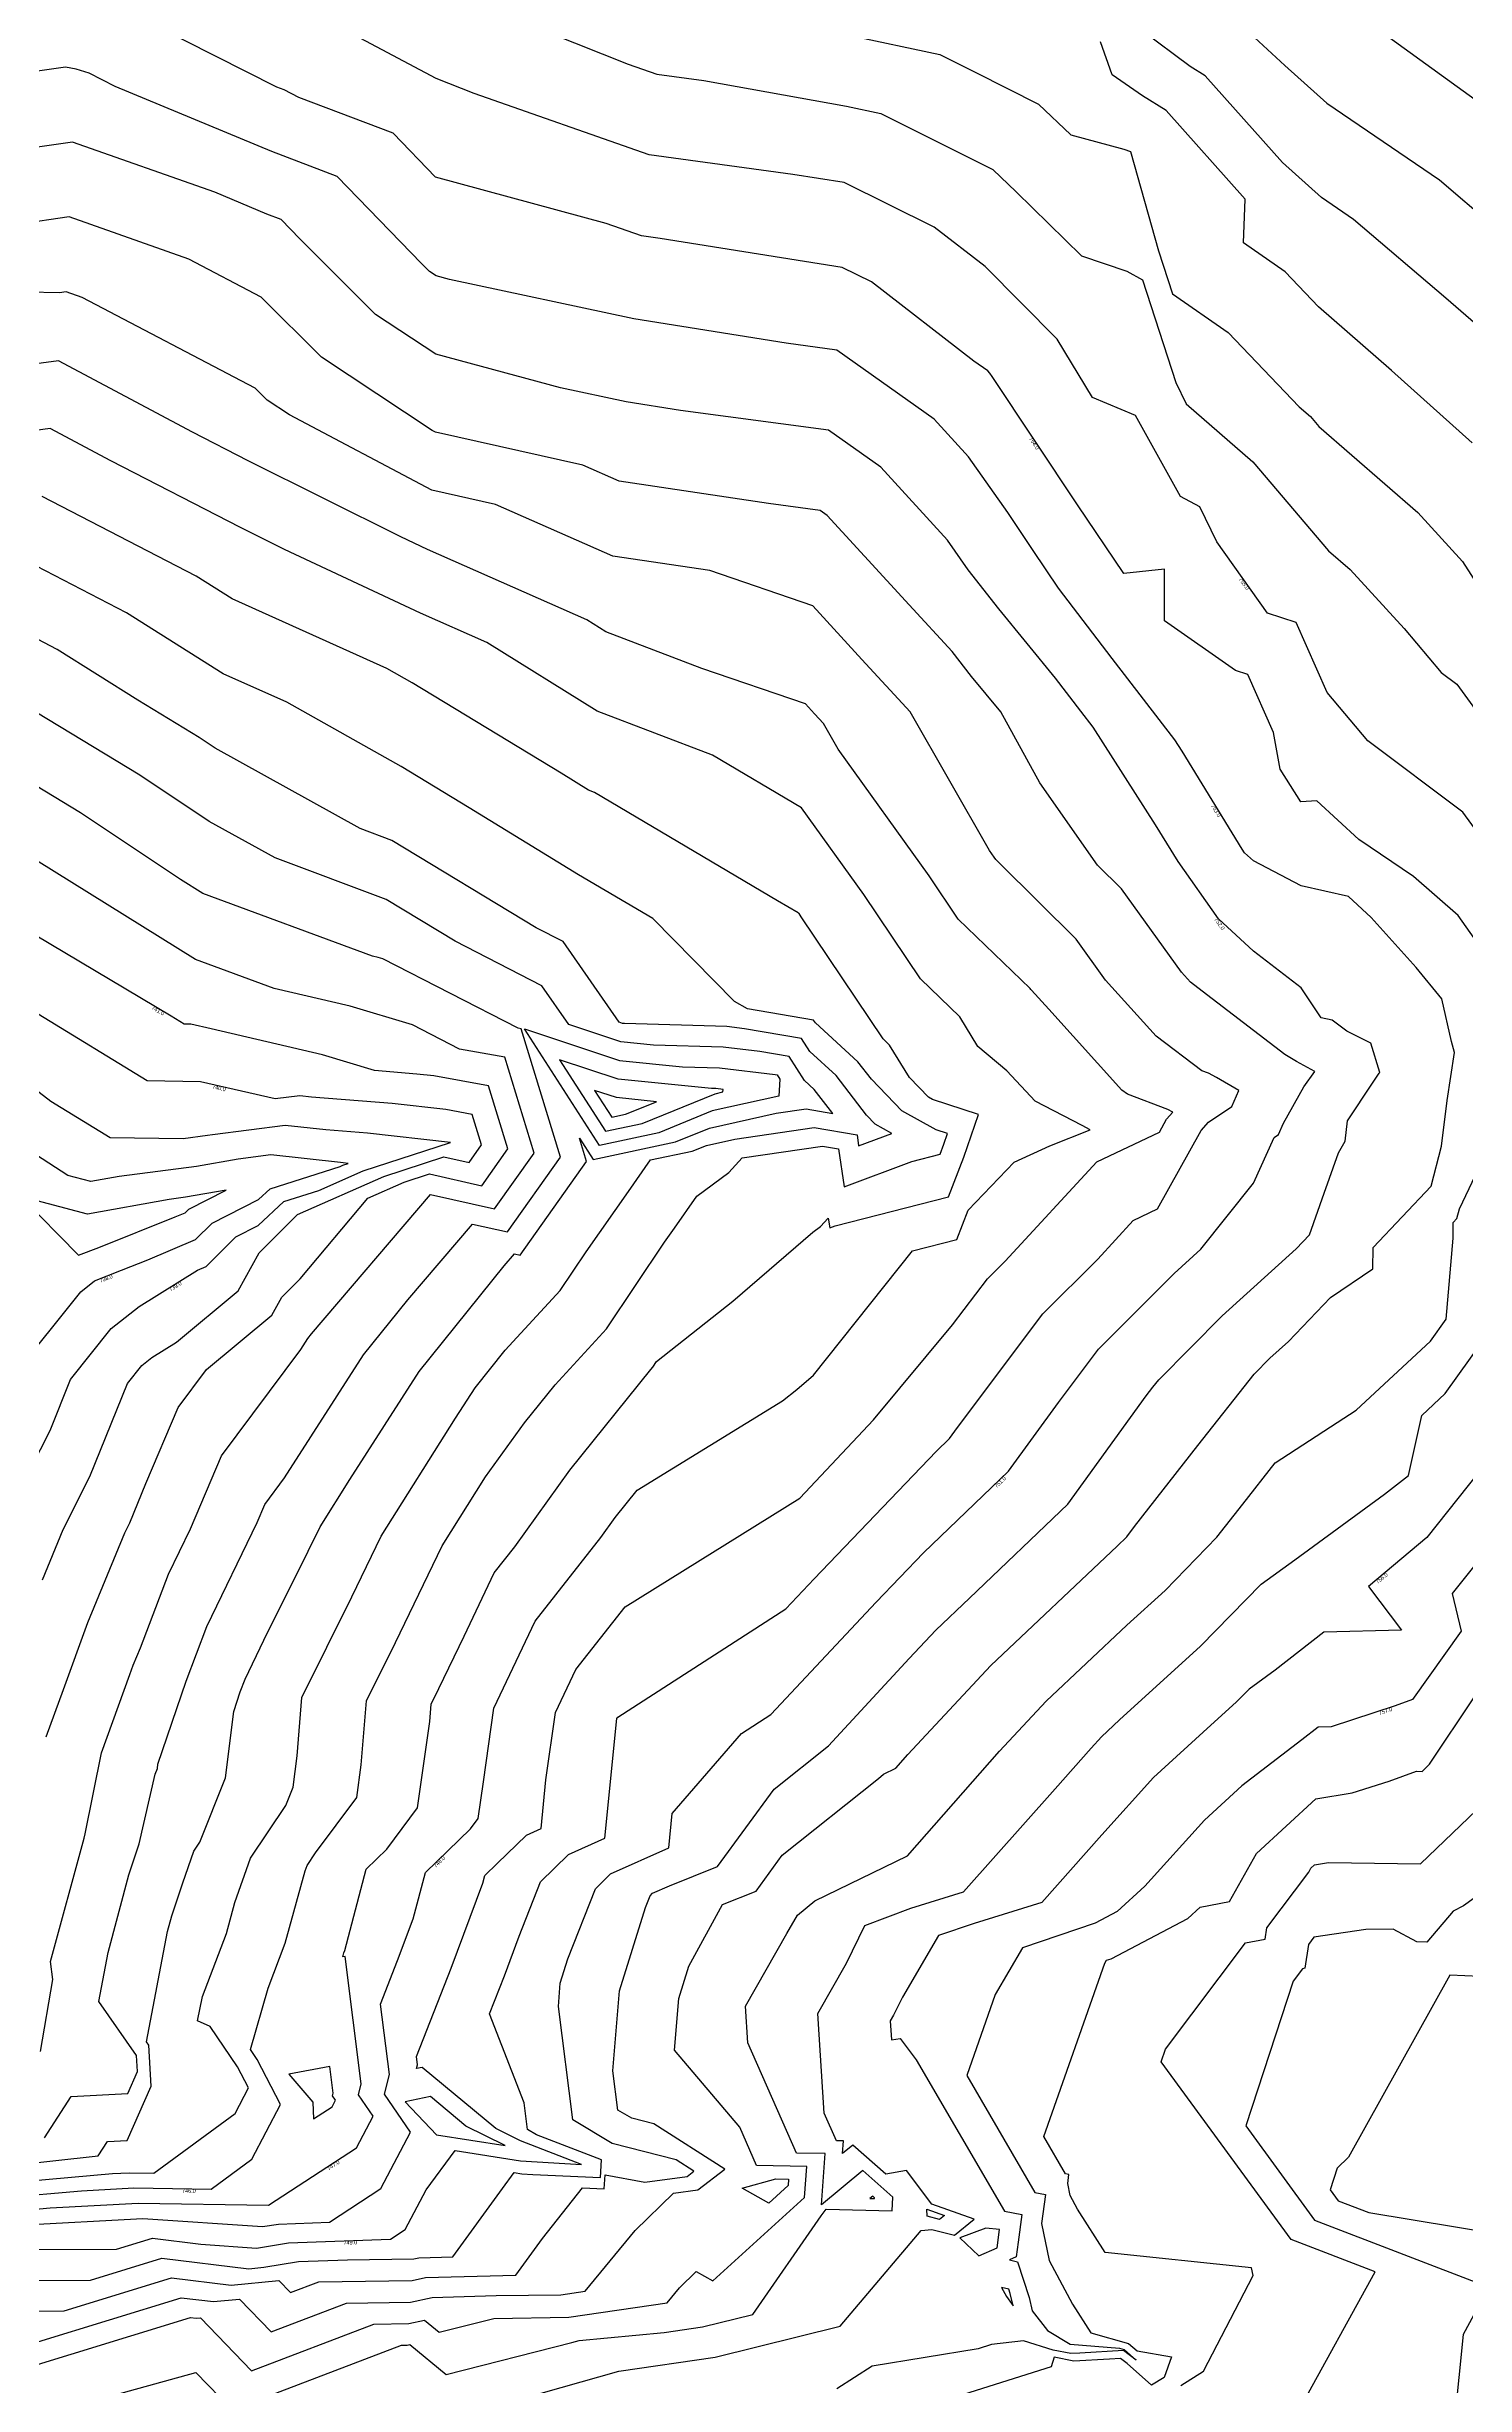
# Model space of a CAD drawing. Extents: x 1684434 to 1702565, y 997334 to 1000228.
# Drawn here: x 1699368.9 to 1699548, y 999462.5 to 999757.5 of the extents above; entities that cross this region are included whole.
import ezdxf

# ---------------------------------------------------------------- set-up
doc = ezdxf.new("R2010")
doc.units = 0
doc.layers.add('Default', color=7, linetype='Continuous')

msp = doc.modelspace()

# ---------------------------------------------------------------- linework, layer by layer
at = {"layer": 'Default'}
for points in [[(1699418.74, 999764.76), (1699442.35, 999755.34), (1699445.96, 999754.08), (1699451.88, 999753.28), (1699469.88, 999750.03), (1699474.21, 999749.1), (1699486.7, 999742.87), (1699488.35, 999742.04), (1699491.3, 999739.24), (1699499.57, 999731.16), (1699505.27, 999729.2), (1699507.26, 999728.13), (1699511.48, 999715.17), (1699512.78, 999712.49), (1699521.18, 999705.16), (1699530.75, 999693.93), (1699533.45, 999691.58), (1699540.27, 999684.13), (1699544.96, 999678.58), (1699546.91, 999677.11), (1699557.3, 999662.89)], [(1699553.94, 999638.19), (1699547.09, 999647.89), (1699541.48, 999652.82), (1699534.56, 999657.52), (1699529.24, 999662.36), (1699527.22, 999662.27), (1699524.64, 999666.39), (1699523.79, 999670.98), (1699520.53, 999678.31), (1699518.99, 999678.81), (1699510.02, 999685.07), (1699510.05, 999691.6), (1699504.91, 999691.07), (1699499.04, 999699.72), (1699488.28, 999715.92), (1699487.99, 999716.33), (1699487.73, 999716.62), (1699485.95, 999717.87), (1699473.03, 999727.85), (1699469.34, 999729.66), (1699446.37, 999733.34), (1699444.03, 999733.65), (1699439.57, 999735.22), (1699418.01, 999741.09), (1699412.68, 999746.61), (1699400.78, 999751.12), (1699398.92, 999752.11), (1699397.99, 999752.43), (1699382.5, 999760.24)], [(1699550.31, 999657.38), (1699547.7, 999660.95), (1699535.71, 999669.96), (1699530.58, 999676.03), (1699526.66, 999684.86), (1699523.05, 999686.04), (1699516.62, 999695.05), (1699514.49, 999699.48), (1699512.04, 999700.77), (1699506.36, 999711.01), (1699500.94, 999713.25), (1699496.47, 999720.64), (1699487.41, 999729.81), (1699480.97, 999734.77), (1699469.59, 999740.38), (1699463.1, 999741.42), (1699444.99, 999743.87), (1699422.89, 999751.61), (1699418.11, 999753.52), (1699407.14, 999759.33)], [(1699470.2, 999758.98), (1699481.67, 999756.54), (1699486.22, 999754.26), (1699494.14, 999750.28), (1699498.22, 999746.4), (1699504.91, 999744.59), (1699505.73, 999744.33), (1699509.29, 999731.76), (1699511.04, 999726.35), (1699518.05, 999721.47), (1699527.04, 999712.11), (1699528.44, 999710.88), (1699529.51, 999709.62), (1699541.99, 999698.78), (1699547.65, 999692.59), (1699553.29, 999683.77)], [(1699549.32, 999722.51), (1699545.55, 999725.81), (1699533.9, 999735.73), (1699529.84, 999738.5), (1699524.91, 999742.92), (1699515.18, 999753.84), (1699513.28, 999755.03), (1699507.19, 999759.57)], [(1699520.86, 999759.18), (1699525.23, 999755.16), (1699530.54, 999750.4), (1699544.74, 999740.72), (1699551.45, 999735.01)], [(1699538.3, 999758.76), (1699552.46, 999748.57)], [(1699548.88, 999707.57), (1699538.67, 999716.69), (1699529.48, 999724.73), (1699525.25, 999729.14), (1699520, 999732.8), (1699520.2, 999738.29), (1699510.24, 999749.47), (1699507.24, 999751.35), (1699503.41, 999753.97), (1699501.94, 999758.15)], [(1699364.51, 999464.07), (1699387.1, 999471.01), (1699387.79, 999470.93), (1699388.34, 999470.98), (1699394.8, 999464.28), (1699410.24, 999470.17), (1699414.66, 999470.24), (1699416.64, 999470.66), (1699418.47, 999469.16), (1699425.36, 999470.9), (1699434.85, 999471.04), (1699447.25, 999472.87), (1699448.82, 999474.77), (1699450.93, 999476.83), (1699453.03, 999475.64), (1699464.6, 999486.16), (1699464.89, 999490.08), (1699458.55, 999490.19), (1699456.41, 999495.04), (1699448.18, 999504.73), (1699448.72, 999511.25), (1699450, 999515.35), (1699454.26, 999523.12), (1699458.47, 999524.81), (1699461.79, 999529.34), (1699473.93, 999539.03), (1699474.58, 999539.57), (1699476.11, 999540.31), (1699477.63, 999542.04), (1699488.13, 999553.26), (1699504.07, 999568.34), (1699505.28, 999569.5), (1699506.25, 999570.83), (1699514.24, 999581.02), (1699521.35, 999590.02), (1699523.34, 999592.04), (1699525.68, 999594.15), (1699530.98, 999599.71), (1699536.34, 999603.31), (1699536.38, 999606.02), (1699543.67, 999613.75), (1699545, 999618.8), (1699545.7, 999624.57), (1699546.63, 999630.63), (1699546.27, 999632), (1699545.02, 999637.4), (1699541.78, 999641.36), (1699536.12, 999647.66), (1699533.25, 999650.3), (1699527.27, 999651.66), (1699521.26, 999654.79), (1699520.14, 999655.83), (1699519.82, 999656.29), (1699512.24, 999668.63), (1699511.32, 999670.07), (1699503.44, 999680.33), (1699496.67, 999689.21), (1699493.45, 999693.96), (1699490.25, 999698.77), (1699485.31, 999705.79), (1699480.97, 999710.54), (1699468.67, 999719.26), (1699462.27, 999720.11), (1699443.06, 999723.21), (1699419.76, 999728.16), (1699418.08, 999728.61), (1699417.26, 999729.15), (1699416.24, 999730.18), (1699405.61, 999741.17), (1699397.34, 999744.31), (1699377.6, 999752.53), (1699374.29, 999754.2), (1699372.66, 999754.69), (1699371.33, 999754.97), (1699356.82, 999752.87)], [(1699367.83, 999467.96), (1699385.9, 999473.51), (1699390.01, 999473.01), (1699393.29, 999473.34), (1699397.26, 999469.21), (1699406.77, 999472.84), (1699414.87, 999472.96), (1699417.6, 999473.54), (1699425.68, 999473.78), (1699433.82, 999473.89), (1699436.92, 999474.35), (1699443.22, 999481.97), (1699448.05, 999486.68), (1699451.13, 999487.1), (1699454.52, 999489.74), (1699445.59, 999495.43), (1699442.78, 999496.15), (1699441.04, 999497.19), (1699440.41, 999502.15), (1699441.24, 999512.21), (1699444.52, 999522.75), (1699445.1, 999524.22), (1699445.42, 999524.54), (1699447.53, 999525.48), (1699453.6, 999527.92), (1699460.76, 999537.68), (1699467.62, 999543.16), (1699477.8, 999554.16), (1699481.16, 999557.75), (1699485.41, 999561.77), (1699497.82, 999573.64), (1699507.72, 999587.32), (1699508.55, 999588.39), (1699509.3, 999589.33), (1699517.29, 999597.4), (1699526.63, 999605.85), (1699528.33, 999607.63), (1699530.19, 999612.86), (1699532, 999617.95), (1699532.84, 999619.44), (1699533.12, 999622.02), (1699536.29, 999626.75), (1699537.14, 999628.01), (1699537.23, 999628.12), (1699536.07, 999631.82), (1699533.05, 999633.31), (1699531.2, 999634.69), (1699529.79, 999635), (1699527.28, 999638.78), (1699521.25, 999643.4), (1699516.85, 999647.48), (1699511.74, 999654.73), (1699508.9, 999659.36), (1699501.02, 999671.67), (1699499.47, 999673.69), (1699496.28, 999677.87), (1699489.11, 999686.6), (1699485.25, 999691.53), (1699482.63, 999695.25), (1699474.22, 999704.47), (1699467.63, 999709.14), (1699448.93, 999711.62), (1699442.09, 999712.73), (1699433.79, 999714.49), (1699418.05, 999718.72), (1699410.43, 999723.75), (1699400.88, 999733.31), (1699398.54, 999735.73), (1699396.72, 999736.42), (1699390.15, 999739.16), (1699372.18, 999745.5), (1699360.43, 999743.8)], [(1699363.5, 999471.82), (1699371.14, 999471.85), (1699384.69, 999476.01), (1699392.23, 999475.09), (1699398.24, 999475.69), (1699399.73, 999474.15), (1699403.3, 999475.51), (1699415.08, 999475.69), (1699416.76, 999476.04), (1699428.17, 999476.37), (1699431.51, 999480.96), (1699436.56, 999487.37), (1699439.32, 999487.25), (1699439.42, 999489.02), (1699444.42, 999488.08), (1699449.79, 999488.81), (1699450.64, 999489.47), (1699448.41, 999490.89), (1699440.33, 999492.98), (1699435.34, 999495.97), (1699433.53, 999510.24), (1699433.77, 999513.18), (1699434.73, 999516.26), (1699438.19, 999525.11), (1699440.11, 999526.99), (1699447.46, 999530.27), (1699447.89, 999534.59), (1699456.64, 999544.69), (1699460.35, 999547.08), (1699473.64, 999561.27), (1699479.62, 999567.51), (1699490.36, 999577.79), (1699496.64, 999586.47), (1699501.7, 999593.18), (1699508.69, 999600.19), (1699511.24, 999602.76), (1699514.61, 999605.81), (1699521.26, 999614.14), (1699523.89, 999619.9), (1699524.44, 999620.26), (1699525.06, 999621.69), (1699527.62, 999626.29), (1699529.01, 999628.24), (1699526.68, 999629.47), (1699525.22, 999630.37), (1699514.8, 999638.36), (1699513.32, 999639.48), (1699512.16, 999640.77), (1699504.6, 999651.26), (1699501.57, 999654.27), (1699494.28, 999664.65), (1699489.36, 999673.6), (1699485.68, 999678.08), (1699483.22, 999681.23), (1699477.81, 999687.09), (1699469.35, 999696.32), (1699467.46, 999698.4), (1699466.58, 999699.02), (1699460.05, 999699.89), (1699441.19, 999702.71), (1699436.61, 999704.73), (1699418, 999708.9), (1699417.6, 999709.11), (1699403.61, 999718.35), (1699396.01, 999725.95), (1699386.88, 999730.72), (1699371.79, 999736.05), (1699365.49, 999735.14)], [(1699363.55, 999475.7), (1699374.45, 999475.73), (1699383.49, 999478.51), (1699394.45, 999477.17), (1699396.36, 999477.36), (1699400.71, 999478.06), (1699406.89, 999478.28), (1699415.29, 999478.41), (1699415.92, 999478.54), (1699420.2, 999478.67), (1699426.49, 999487.3), (1699427.96, 999489.29), (1699428.93, 999489.13), (1699430.3, 999489.04), (1699438.82, 999488.69), (1699438.95, 999490.91), (1699430.78, 999494.06), (1699429.64, 999494.74), (1699429.21, 999498.09), (1699424.84, 999509.33), (1699426.72, 999514.14), (1699428.59, 999519.14), (1699431.28, 999526), (1699434.8, 999529.43), (1699439.39, 999531.48), (1699440.91, 999546.61), (1699441.03, 999546.75), (1699462.25, 999560.42), (1699465.82, 999564.23), (1699481.19, 999580.29), (1699482.9, 999581.93), (1699483.91, 999583.32), (1699494.69, 999597.63), (1699501.61, 999604.56), (1699506.09, 999609.42), (1699509.16, 999610.88), (1699514.64, 999620.78), (1699515.6, 999621.84), (1699518.53, 999623.81), (1699519.41, 999625.85), (1699516.6, 999627.45), (1699515.59, 999628.01), (1699514.74, 999628.33), (1699508.99, 999632.68), (1699502.6, 999639.76), (1699498.89, 999644.92), (1699489.26, 999654.47), (1699488.75, 999654.96), (1699488.55, 999655.26), (1699487.93, 999656.12), (1699477.92, 999673.61), (1699471.83, 999680.22), (1699465.63, 999686.99), (1699452.64, 999691.43), (1699440.39, 999693.27), (1699425.57, 999699.79), (1699417.55, 999701.59), (1699399.57, 999711.1), (1699396.78, 999712.94), (1699395.26, 999714.46), (1699373.43, 999725.88), (1699371.4, 999726.6), (1699370.56, 999726.48), (1699362.53, 999726.65)], [(1699363.59, 999479.58), (1699377.76, 999479.62), (1699382.28, 999481.01), (1699388.4, 999480.26), (1699395.41, 999479.78), (1699399.46, 999480.43), (1699412.34, 999480.9), (1699414.18, 999482.11), (1699416.83, 999487.14), (1699420.5, 999492.1), (1699428.75, 999490.79), (1699436.46, 999490.3), (1699428.74, 999493.29), (1699425.62, 999494.85), (1699416.35, 999502.56), (1699415.63, 999502.41), (1699415.74, 999502.89), (1699415.61, 999503.93), (1699419.98, 999515.1), (1699423.99, 999525.82), (1699424.25, 999526.79), (1699425.79, 999528.28), (1699429.49, 999531.88), (1699431.33, 999532.7), (1699431.95, 999538.87), (1699433.15, 999547.34), (1699435.73, 999552.78), (1699441.94, 999560.68), (1699452.96, 999567.55), (1699463.99, 999574.4), (1699473.3, 999584.27), (1699483.29, 999596.25), (1699487.68, 999602.07), (1699489.91, 999604.31), (1699501.47, 999616.83), (1699509.38, 999620.58), (1699510.29, 999622.23), (1699511.07, 999623.09), (1699510.45, 999623.44), (1699505.34, 999625.38), (1699504.66, 999625.89), (1699495.44, 999636.11), (1699493.26, 999638.47), (1699493.14, 999638.56), (1699493.07, 999638.68), (1699484, 999647.43), (1699480.31, 999652.92), (1699468.82, 999668.89), (1699466.97, 999672.13), (1699465.84, 999673.35), (1699464.7, 999674.6), (1699451.61, 999679.08), (1699439.52, 999683.71), (1699437.11, 999685.2), (1699417, 999694.1), (1699413.63, 999695.68), (1699394.36, 999705.28), (1699387.34, 999708.88), (1699370.44, 999717.91), (1699363.18, 999716.92)], [(1699365.45, 999482.66), (1699381.08, 999483.51), (1699396.18, 999482.48), (1699398.2, 999482.8), (1699404.64, 999483.04), (1699411.11, 999487.27), (1699414.86, 999494.39), (1699411.59, 999499.21), (1699412.19, 999501.69), (1699411.08, 999510.55), (1699413.23, 999516.05), (1699415.21, 999521.33), (1699416.75, 999527.18), (1699422.44, 999532.67), (1699423.4, 999533.96), (1699424.06, 999538.62), (1699425.37, 999547.9), (1699430.58, 999558.87), (1699438.89, 999569.44), (1699440.68, 999571.94), (1699443.48, 999575.42), (1699461.81, 999586.66), (1699463.61, 999588.09), (1699465.72, 999589.91), (1699478.24, 999605.6), (1699483.8, 999607.02), (1699485.24, 999610.72), (1699491.07, 999616.79), (1699495.56, 999618.84), (1699500.63, 999620.88), (1699499.62, 999621.4), (1699493.69, 999624.49), (1699490.14, 999628.32), (1699486.47, 999631.4), (1699484.2, 999635.12), (1699479.25, 999639.9), (1699472.07, 999650.58), (1699464.22, 999661.5), (1699452.97, 999668.15), (1699438.43, 999673.71), (1699424.48, 999682.35), (1699416.11, 999686.06), (1699398.96, 999694.1), (1699393.4, 999696.87), (1699377.03, 999705.26), (1699369.37, 999709.36), (1699353.52, 999707.2)], [(1699363.61, 999484.32), (1699369.38, 999484.83), (1699380.5, 999485.43), (1699396.95, 999485.18), (1699408.04, 999492.44), (1699410.13, 999496.41), (1699408.3, 999499.11), (1699408.64, 999500.49), (1699406.62, 999516.58), (1699406.31, 999516.52), (1699406.4, 999516.85), (1699406.46, 999517.01), (1699406.55, 999517.33), (1699409.25, 999527.57), (1699411.89, 999530.12), (1699415.74, 999535.3), (1699417.28, 999546.22), (1699417.45, 999548.4), (1699418.44, 999550.39), (1699421.65, 999557), (1699425.42, 999564.95), (1699428.02, 999568.26), (1699434.96, 999577.91), (1699445.19, 999590.64), (1699445.44, 999590.92), (1699445.92, 999591.62), (1699455.54, 999599.24), (1699465.64, 999607.94), (1699466.6, 999608.66), (1699467.59, 999609.74), (1699467.78, 999608.51), (1699468.47, 999608.77), (1699482.75, 999612.41), (1699484.69, 999617.4), (1699486.55, 999622.81), (1699480.75, 999624.68), (1699480.24, 999624.97), (1699477.84, 999627.45), (1699475.33, 999631.57), (1699474.5, 999632.36), (1699464.17, 999647.75), (1699463.9, 999648.15), (1699463.84, 999648.19), (1699463.77, 999648.25), (1699461.18, 999649.78), (1699438.07, 999663.44), (1699437.34, 999663.72), (1699433.89, 999665.86), (1699415.07, 999677.28), (1699411.85, 999679.09), (1699392.34, 999687.85), (1699387.8, 999690.72), (1699368.36, 999700.77)], [(1699363.61, 999486.15), (1699373.31, 999486.99), (1699379.92, 999487.36), (1699389.7, 999487.2), (1699394.83, 999490.97), (1699398.46, 999497.88), (1699395.52, 999503.58), (1699394.67, 999504.84), (1699396.89, 999512.55), (1699399.05, 999518.24), (1699401.57, 999527.38), (1699401.8, 999528.04), (1699402.88, 999529.64), (1699408.08, 999536.64), (1699408.65, 999540.74), (1699409.29, 999548.82), (1699412.95, 999556.17), (1699418.87, 999568.37), (1699424.34, 999577.08), (1699429.23, 999583.88), (1699433.11, 999588.7), (1699439.6, 999595.76), (1699446.93, 999606.7), (1699448.16, 999608.44), (1699450.98, 999612.48), (1699455.04, 999615.5), (1699456.73, 999617.34), (1699466.86, 999618.8), (1699468.89, 999618.45), (1699469.6, 999613.68), (1699478.14, 999616.89), (1699481.7, 999617.79), (1699482.19, 999619.04), (1699482.65, 999620.39), (1699481.2, 999620.86), (1699476.87, 999623.28), (1699473.04, 999627.24), (1699471.34, 999629.46), (1699465.97, 999634.36), (1699465.74, 999634.71), (1699457.41, 999636.12), (1699455.76, 999637.07), (1699445.44, 999647.53), (1699436.06, 999653.03), (1699422.27, 999661.48), (1699413.66, 999666.71), (1699399.26, 999674.81), (1699391.21, 999678.42), (1699379.03, 999686.1), (1699367.66, 999691.98)], [(1699363.61, 999487.97), (1699377.24, 999489.16), (1699379.35, 999489.28), (1699382.46, 999489.23), (1699392.71, 999496.76), (1699394.4, 999499.97), (1699393.03, 999502.62), (1699389.58, 999507.74), (1699387.98, 999508.46), (1699388.61, 999511.51), (1699391.63, 999519.47), (1699392.7, 999523.36), (1699394.65, 999528.95), (1699399.13, 999535.6), (1699400.05, 999537.92), (1699400.55, 999541.87), (1699401.13, 999549.23), (1699407.45, 999561.94), (1699411.16, 999569.58), (1699420.54, 999584.5), (1699423, 999588.33), (1699426.81, 999593.05), (1699433.75, 999600.6), (1699437.03, 999605.49), (1699442.37, 999613.08), (1699445.16, 999617.07), (1699450.41, 999618.17), (1699452.22, 999618.91), (1699455.78, 999619.71), (1699465.82, 999621.16), (1699471.22, 999620.22), (1699471.42, 999618.85), (1699475.6, 999620.42), (1699473.5, 999621.6), (1699472.41, 999622.73), (1699468.58, 999627.72), (1699465.27, 999630.73), (1699464.2, 999632.41), (1699457.02, 999633.63), (1699454.79, 999633.89), (1699441.86, 999634.27), (1699441.6, 999634.3), (1699441.19, 999634.44), (1699434.14, 999644.62), (1699430.74, 999646.36), (1699412.51, 999657.39), (1699408.49, 999658.89), (1699390.19, 999669.04), (1699388.19, 999670.38), (1699380.44, 999675.07), (1699370.27, 999681.49), (1699366.96, 999683.2)], [(1699363.62, 999490.12), (1699375.45, 999491.4), (1699376.63, 999493.21), (1699379.11, 999493.34), (1699382.14, 999500.2), (1699381.84, 999505.36), (1699381.54, 999505.79), (1699384.19, 999519.7), (1699384.73, 999521.71), (1699386.11, 999525.84), (1699387.51, 999529.86), (1699388.25, 999530.97), (1699391.49, 999539.11), (1699392.54, 999547.47), (1699393.37, 999549.94), (1699393.99, 999551.56), (1699396.36, 999556.47), (1699401.96, 999567.72), (1699403.45, 999570.78), (1699407.21, 999576.76), (1699415.96, 999590.39), (1699426.7, 999603.71), (1699428, 999605.23), (1699428.71, 999605.07), (1699437.09, 999616.89), (1699436.2, 999619.8), (1699437.91, 999617.14), (1699448.31, 999619.34), (1699452.58, 999621.09), (1699461.01, 999622.97), (1699464.78, 999623.51), (1699468.15, 999622.92), (1699465.81, 999625.97), (1699464.57, 999627.1), (1699462.66, 999630.11), (1699458.95, 999630.74), (1699454.33, 999631.28), (1699445.53, 999631.54), (1699441.42, 999631.96), (1699434.86, 999634.14), (1699431.45, 999639.05), (1699420.49, 999644.68), (1699411.77, 999649.95), (1699397.77, 999655.17), (1699389.44, 999659.79), (1699380.71, 999665.62), (1699366.19, 999674.41)], [(1699368.66, 999493.69), (1699372.03, 999498.9), (1699379.17, 999499.28), (1699380.38, 999502.03), (1699380.26, 999504.09), (1699375.5, 999510.89), (1699376.68, 999517.08), (1699379.29, 999526.85), (1699380.6, 999530.79), (1699382.63, 999539.58), (1699382.92, 999540.3), (1699382.98, 999540.83), (1699386.53, 999551.3), (1699389.16, 999558.19), (1699395.5, 999571.32), (1699396.48, 999573.6), (1699398.96, 999576.94), (1699408.92, 999592.46), (1699414.54, 999599.42), (1699422.69, 999608.98), (1699427.09, 999607.99), (1699433.78, 999617.41), (1699428.81, 999633.62), (1699428.45, 999633.68), (1699411.38, 999642.44), (1699410.79, 999642.62), (1699410.06, 999642.79), (1699388.66, 999650.69), (1699385.81, 999652.45), (1699373.22, 999660.86), (1699365.37, 999665.62)], [(1699368.15, 999504.57), (1699369.69, 999513.64), (1699369.4, 999515.94), (1699373.65, 999531.48), (1699373.8, 999532.05), (1699375.85, 999542.25), (1699379.44, 999552.14), (1699379.87, 999553.33), (1699380.77, 999555.51), (1699384.32, 999564.82), (1699387.08, 999570.53), (1699391.01, 999579.72), (1699401.01, 999593.16), (1699401.89, 999594.52), (1699402.38, 999595.13), (1699417.37, 999612.72), (1699425.48, 999610.91), (1699430.46, 999617.93), (1699426.76, 999630.02), (1699421.03, 999631.06), (1699415.1, 999634.1), (1699407.26, 999636.48), (1699397.65, 999638.71), (1699387.74, 999642.36), (1699367.64, 999654.83)], [(1699368.88, 999544.26), (1699371.05, 999550.23), (1699374.14, 999558.72), (1699378.8, 999570.02), (1699379.44, 999571.27), (1699381.45, 999576.26), (1699385.54, 999585.83), (1699389.11, 999590.63), (1699397.37, 999597.48), (1699398.61, 999599.77), (1699400.93, 999602.06), (1699409.46, 999612.23), (1699414.06, 999614.25), (1699417.27, 999615.3), (1699423.87, 999613.82), (1699427.15, 999618.45), (1699424.71, 999626.42), (1699417.79, 999627.67), (1699415.64, 999627.91), (1699410.31, 999628.34), (1699403.73, 999630.34), (1699389.69, 999633.59), (1699387.11, 999634.19), (1699386.3, 999634.2), (1699384.63, 999635.22), (1699363.52, 999647.78)], [(1699368.4, 999564.1), (1699371.02, 999570.44), (1699374.4, 999577.11), (1699379.13, 999588.86), (1699380.96, 999591.14), (1699382.21, 999592.13), (1699385.32, 999594.07), (1699393.11, 999600.54), (1699395.74, 999605.35), (1699400.61, 999610.19), (1699411.48, 999614.97), (1699419.07, 999617.45), (1699422.25, 999616.74), (1699423.84, 999618.97), (1699422.66, 999622.82), (1699419.32, 999623.42), (1699412.54, 999624.18), (1699402.35, 999625), (1699400.88, 999625.16), (1699397.76, 999624.76), (1699388.34, 999626.94), (1699381.61, 999627.03), (1699367.87, 999635.45)], [(1699461.33, 999625.13), (1699452.94, 999623.26), (1699446.21, 999620.5), (1699438.7, 999618.91), (1699429.25, 999633.6), (1699441.23, 999629.61), (1699449.2, 999628.82), (1699453.87, 999628.68), (1699460.89, 999627.85), (1699461.12, 999627.81), (1699461.47, 999627.26), (1699461.33, 999625.13)], [(1699363.23, 999570.87), (1699369.36, 999582.94), (1699371.95, 999589.37), (1699377.09, 999595.79), (1699380.62, 999598.58), (1699387.98, 999603.16), (1699389.06, 999603.61), (1699392.79, 999607.35), (1699395.61, 999608.79), (1699398.87, 999611.81), (1699403.29, 999613.22), (1699408.9, 999615.69), (1699419.89, 999619.28), (1699409.45, 999620.44), (1699404.19, 999620.87), (1699399.05, 999621.43), (1699389.85, 999620.25), (1699389.23, 999620.14), (1699386.16, 999619.74), (1699376.93, 999619.87), (1699369.47, 999624.44), (1699360.96, 999630.98)], [(1699454.31, 999625.96), (1699453.41, 999626.07), (1699452.86, 999626.09), (1699441.05, 999627.27), (1699433.67, 999629.72), (1699439.49, 999620.69), (1699444.11, 999621.66), (1699453.3, 999625.43), (1699454.29, 999625.65), (1699454.31, 999625.96)], [(1699440.86, 999624.93), (1699438.1, 999625.85), (1699440.28, 999622.46), (1699442.01, 999622.83), (1699445.9, 999624.42), (1699440.86, 999624.93)], [(1699371.03, 999459.44), (1699387.76, 999464.08), (1699392.33, 999459.34), (1699413.72, 999467.51), (1699414.45, 999467.52), (1699414.78, 999467.59), (1699419.35, 999463.84), (1699435.24, 999467.86), (1699436.15, 999468.12), (1699446.87, 999469.12), (1699451.73, 999469.83), (1699458.05, 999471.39), (1699466.71, 999483.84), (1699467.34, 999484.66), (1699475.64, 999484.45), (1699475.76, 999486.19), (1699471.95, 999489.55), (1699466.73, 999485.21), (1699467.2, 999491.7), (1699463.58, 999491.75), (1699457.45, 999505.66), (1699457.16, 999510.3), (1699462.36, 999519.48), (1699463.72, 999521.78), (1699465.91, 999523.57), (1699477.59, 999529.26), (1699489.2, 999542.45), (1699495.11, 999548.77), (1699505.27, 999558.38), (1699510.1, 999562.76), (1699516.65, 999569.47), (1699519.93, 999573.65), (1699524.02, 999578.84), (1699531.84, 999583.95), (1699534.24, 999585.51), (1699543.59, 999594.19), (1699545.58, 999596.98), (1699546.46, 999607.21), (1699546.48, 999609.18), (1699546.94, 999609.66), (1699547.26, 999610.88), (1699552.48, 999621.88)], [(1699364.77, 999589.88), (1699373.23, 999600.44), (1699374.99, 999601.83), (1699378.36, 999603.14), (1699381.71, 999604.47), (1699387.74, 999607.01), (1699389.83, 999609.1), (1699395.69, 999612.09), (1699397.14, 999613.43), (1699405.97, 999616.25), (1699406.32, 999616.41), (1699407.01, 999616.63), (1699406.35, 999616.71), (1699406.02, 999616.73), (1699397.21, 999617.71), (1699393.12, 999617.18), (1699387.84, 999616.25), (1699378.1, 999614.98), (1699374.51, 999614.34), (1699371.59, 999615.11), (1699366.81, 999618.23)], [(1699386.45, 999612.36), (1699384.4, 999612.09), (1699374.07, 999610.24), (1699365.68, 999612.46), (1699372.93, 999605.04), (1699375.52, 999606.04), (1699385.16, 999609.88), (1699386.43, 999610.41), (1699386.87, 999610.85), (1699391.61, 999613.27), (1699386.45, 999612.36)], [(1699426.58, 999460.13), (1699441.15, 999464.24), (1699453.3, 999466.01), (1699469.09, 999469.91), (1699479.31, 999481.99), (1699480.65, 999482.11), (1699483.51, 999481.38), (1699486.01, 999483.4), (1699480.66, 999485.32), (1699477.46, 999489.57), (1699474.87, 999489.1), (1699470.7, 999492.77), (1699469.4, 999491.69), (1699469.52, 999493.31), (1699468.61, 999493.32), (1699467.08, 999496.8), (1699466.28, 999509.36), (1699469.89, 999515.73), (1699472.21, 999520.47), (1699478.02, 999522.65), (1699484.68, 999524.7), (1699496.25, 999537.73), (1699500.76, 999542.86), (1699502.08, 999544.28), (1699504.35, 999546.43), (1699514.59, 999555.71), (1699522.24, 999563.54), (1699526.48, 999566.6), (1699537.8, 999574.91), (1699540.84, 999577.25), (1699542.52, 999584.84), (1699545.47, 999587.58), (1699553.46, 999598.76)], [(1699550.98, 999579.27), (1699543.15, 999569.41), (1699535.78, 999563.23), (1699539.96, 999557.72), (1699530.15, 999557.47), (1699524, 999552.7), (1699520.7, 999550.31), (1699519.09, 999548.66), (1699515.87, 999545.75), (1699508.66, 999539.15), (1699502.13, 999531.91), (1699494.56, 999523.37), (1699486, 999520.74), (1699481.49, 999519.19), (1699476.94, 999511.42), (1699475.81, 999509.14), (1699475.41, 999508.43), (1699475.56, 999506.03), (1699476.65, 999506.23), (1699478.68, 999503.54), (1699489.82, 999484.43), (1699492.02, 999484.01), (1699491.54, 999480.51), (1699491.3, 999478.66), (1699490.45, 999478.29), (1699491.47, 999478.05), (1699492.93, 999473.52), (1699493.32, 999471.87), (1699495.25, 999469.38), (1699498.13, 999467.63), (1699504.33, 999467.13), (1699504.93, 999466.96), (1699506.46, 999465.64), (1699504.86, 999466.84), (1699499.34, 999466.52), (1699498.21, 999466.45), (1699495.99, 999466.89), (1699492.25, 999468.07), (1699488.2, 999467.59), (1699486.53, 999467.06), (1699473.13, 999464.87), (1699468.68, 999461.99)], [(1699557.89, 999576.81), (1699546.36, 999562.38), (1699547.47, 999557.62), (1699541.35, 999549), (1699539.16, 999548.2), (1699531.07, 999545.55), (1699529.43, 999545.51), (1699527.36, 999543.9), (1699519.8, 999538.09), (1699515.08, 999533.77), (1699507.56, 999525.43), (1699504.05, 999522.23), (1699501.29, 999520.78), (1699492.1, 999517.64), (1699488.66, 999511.77), (1699485.07, 999501.56), (1699493.68, 999486.79), (1699494.99, 999486.54), (1699494.49, 999482.87), (1699495.47, 999478.22), (1699498.4, 999472.7), (1699500.74, 999469.06), (1699505.47, 999467.75), (1699506.58, 999466.79), (1699510.93, 999466.05), (1699509.99, 999463.44), (1699508.41, 999462.48), (1699505.32, 999465.21), (1699504.48, 999465.84), (1699503.1, 999465.76), (1699498.59, 999465.5), (1699496.1, 999465.99), (1699495.72, 999464.77), (1699483.06, 999460.77)], [(1699512.09, 999462.44), (1699514.96, 999464.25), (1699521.22, 999476.33), (1699521.03, 999477.27), (1699502.56, 999479.21), (1699499.05, 999484.66), (1699498.12, 999486.42), (1699497.81, 999487.9), (1699497.97, 999489.06), (1699497.55, 999489.14), (1699494.81, 999493.85), (1699502.5, 999515.71), (1699502.71, 999516.08), (1699503.29, 999516.28), (1699512.96, 999521.37), (1699514.53, 999522.8), (1699518.25, 999523.52), (1699521.64, 999529.56), (1699529.15, 999536.46), (1699533.74, 999537.2), (1699538.38, 999538.7), (1699541.83, 999539.96), (1699542.54, 999539.9), (1699543.48, 999540.81), (1699549.14, 999549.31)], [(1699527.06, 999459.45), (1699536.63, 999476.77), (1699526, 999480.85), (1699509.63, 999503.28), (1699510.15, 999504.86), (1699520.27, 999518.27), (1699522.72, 999518.75), (1699522.93, 999520.19), (1699528.23, 999527.22), (1699528.5, 999527.7), (1699528.97, 999528.14), (1699530.74, 999528.42), (1699542.36, 999528.25), (1699550.43, 999535.98)], [(1699554.66, 999527.9), (1699547.78, 999522.95), (1699546.45, 999522.29), (1699543.14, 999518.36), (1699541.87, 999518.41), (1699538.91, 999519.99), (1699535.44, 999519.96), (1699528.9, 999519), (1699528.19, 999518.06), (1699527.75, 999515.07), (1699527.47, 999515.01), (1699526.28, 999513.44), (1699520.29, 999495.2), (1699528.98, 999483.28), (1699550.99, 999474.83), (1699547.71, 999468.88), (1699546.03, 999452.17)], [(1699549.83, 999514.05), (1699546.03, 999514.21), (1699533.26, 999491.23), (1699531.83, 999489.84), (1699530.94, 999487.12), (1699531.96, 999485.72), (1699535.81, 999484.24), (1699557.96, 999480.61)], [(1699404.67, 999502.69), (1699399.5, 999501.72), (1699402.52, 999498.2), (1699402.63, 999496.07), (1699404.97, 999497.6), (1699405.41, 999498.44), (1699405.02, 999499), (1699405.09, 999499.3), (1699404.67, 999502.69)], [(1699421.86, 999495.16), (1699417.38, 999498.88), (1699414.17, 999498.24), (1699418.15, 999494.04), (1699426.8, 999492.7), (1699421.86, 999495.16)], [(1699460.99, 999488.5), (1699462.57, 999488.47), (1699462.51, 999487.65), (1699460.07, 999485.43), (1699456.72, 999487.34), (1699460.99, 999488.5)], [(1699473.2, 999486.33), (1699472.83, 999486.02), (1699473.43, 999486.01), (1699473.44, 999486.11), (1699473.2, 999486.33)], [(1699480.02, 999484.69), (1699482.27, 999483.88), (1699481.64, 999483.38), (1699480.06, 999483.78), (1699480.02, 999484.69)], [(1699487.46, 999482.27), (1699484.21, 999481.05), (1699486.59, 999478.79), (1699488.89, 999479.8), (1699489.19, 999482.11), (1699487.46, 999482.27)], [(1699490.54, 999474.04), (1699490.37, 999474.57), (1699489.45, 999474.79), (1699490.09, 999473.68), (1699490.91, 999472.49), (1699490.54, 999474.04)]]:
    msp.add_lwpolyline(points, dxfattribs=at)

# ---------------------------------------------------------------- texts
for s, rotation, p in [(' 754.0', 303.6092, (1699492.78, 999708.23)), (' 755.0', 305.5248, (1699519.26, 999690.49)), (' 753.0', 301.5315, (1699515.77, 999661.92)), (' 752.0', 305.1867, (1699516.17, 999647.58)), (' 741.0', 329.2554, (1699381.95, 999636.24)), (' 740.0', 346.9694, (1699389.61, 999626.14)), (' 738.0', 21.1602, (1699375.53, 999601.5)), (' 739.0', 31.9122, (1699384.41, 999600.35)), (' 751.0', 43.7197, (1699488.7, 999575.5)), (' 756.0', 40.0168, (1699536.8, 999563.43)), (' 757.0', 18.1247, (1699537, 999546.97)), (' 748.0', 43.953, (1699417.9, 999527.6)), (' 747.0', 33.2002, (1699404.37, 999489.43)), (' 746.0', 359.1048, (1699385.83, 999486.76)), (' 749.0', 2.0801, (1699406.22, 999480.18))]:
    msp.add_text(s, height=0.5, rotation=rotation, dxfattribs=at).set_placement(p)

doc.saveas('drawing.dxf')
